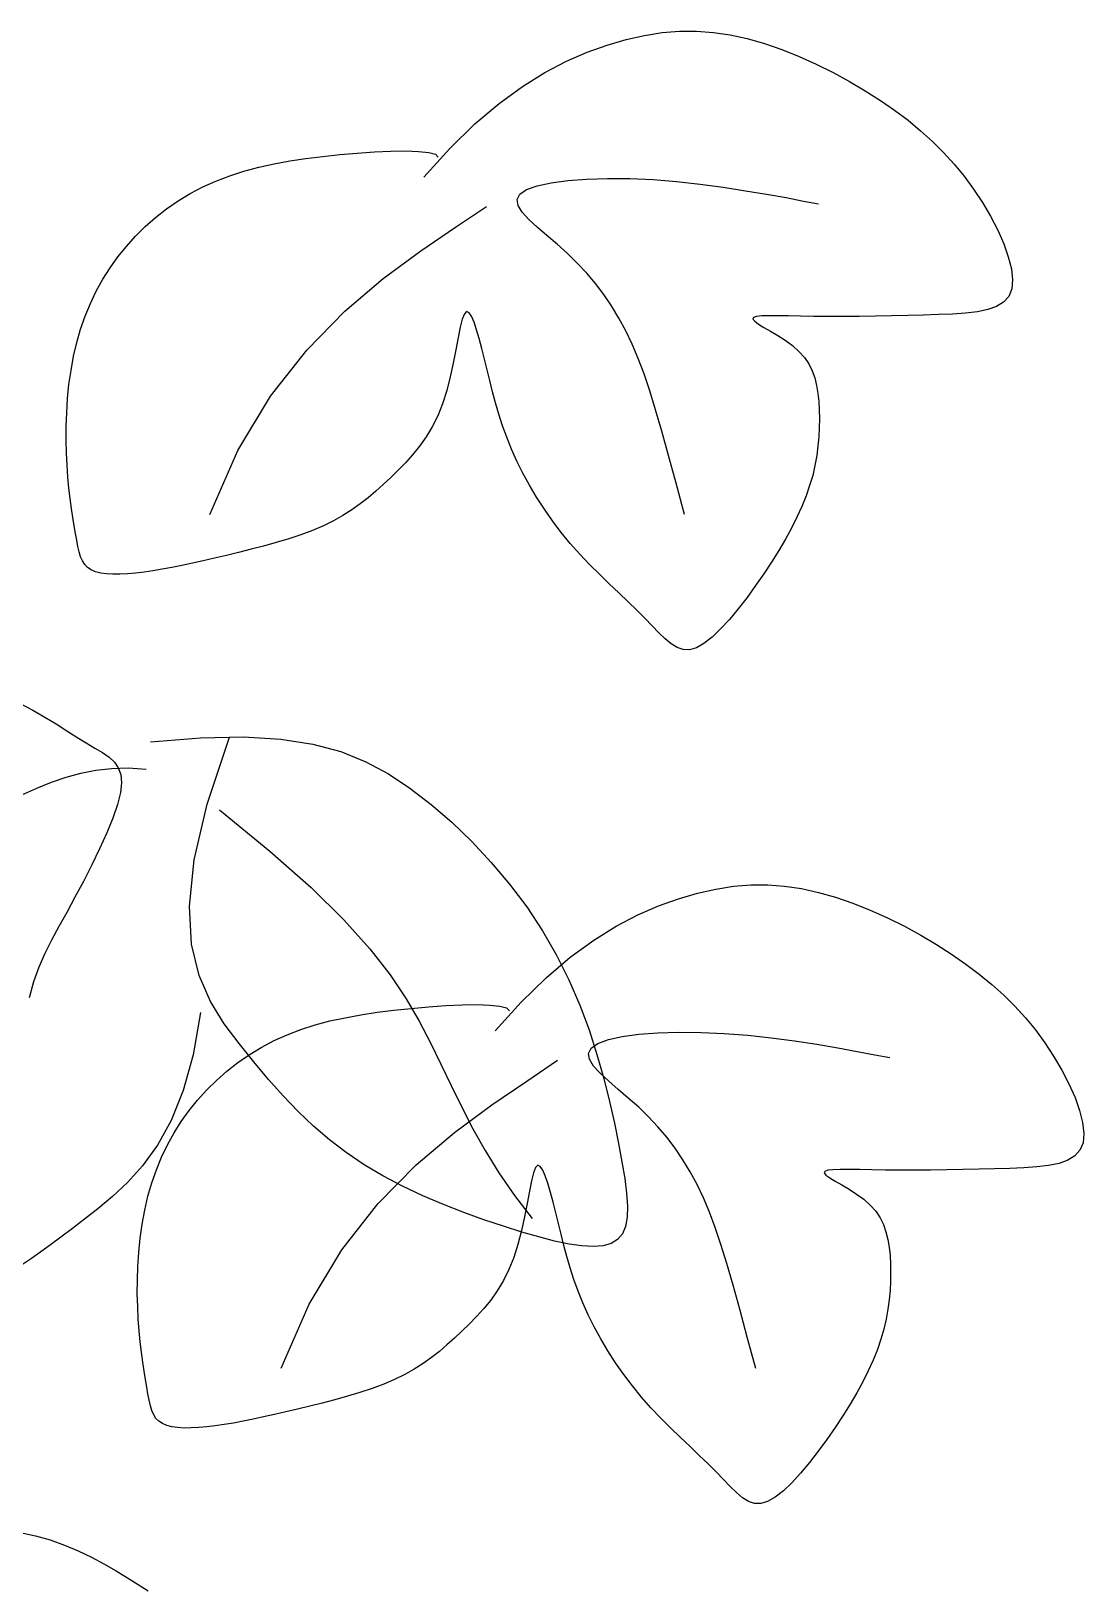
# Model space of a CAD drawing. Extents: x -1568 to -728, y -1287 to -990.
# Drawn here: x -1343.983 to -1342.737, y -1094.131 to -1092.289 of the extents above; entities that cross this region are included whole.
import ezdxf

# ---------------------------------------------------------------- set-up
doc = ezdxf.new("R2010")
doc.units = 0
doc.header["$LTSCALE"] = 5
doc.layers.add('LH', color=94, linetype='CONTINUOUS')
doc.layers.add('尺寸标注', color=2, linetype='CONTINUOUS')

# ---------------------------------------------------------------- blocks, each defined once
blk = doc.blocks.new('15')
at = {"layer": 'LH', "color": 38}
for p, q in [((0.2713, 2.2558), (0.2863, 2.2603)), ((0.2863, 2.2603), (0.3008, 2.2635)), ((0.3008, 2.2635), (0.3148, 2.2657)), ((0.3148, 2.2657), (0.3284, 2.2668)), ((0.3284, 2.2668), (0.3418, 2.2669)), ((0.3418, 2.2669), (0.3551, 2.2659)), ((0.3551, 2.2659), (0.3684, 2.2639)), ((0.3684, 2.2639), (0.3818, 2.261)), ((0.3818, 2.261), (0.3954, 2.2571)), ((0.2393, 2.2432), (0.2556, 2.2502)), ((0.2556, 2.2502), (0.2713, 2.2558)), ((0.3954, 2.2571), (0.409, 2.2524)), ((0.409, 2.2524), (0.4227, 2.2469)), ((0.2222, 2.2343), (0.2393, 2.2432)), ((0.4227, 2.2469), (0.4362, 2.2409)), ((0.4362, 2.2409), (0.4495, 2.2342)), ((0.1861, 2.2099), (0.2045, 2.2233)), ((0.2045, 2.2233), (0.2222, 2.2343)), ((0.4495, 2.2342), (0.4624, 2.2272)), ((0.4624, 2.2272), (0.4749, 2.2198)), ((0.4749, 2.2198), (0.4868, 2.2122)), ((0.4868, 2.2122), (0.498, 2.2045)), ((0.167, 2.1937), (0.1861, 2.2099)), ((0.498, 2.2045), (0.5086, 2.1966)), ((0.1472, 2.1744), (0.167, 2.1937)), ((0.5086, 2.1966), (0.5185, 2.1884)), ((0.5185, 2.1884), (0.5279, 2.18)), ((0.1267, 2.1518), (0.1472, 2.1744)), ((0.5279, 2.18), (0.5367, 2.1712)), ((-0.0034, 2.1595), (0.0086, 2.1622)), ((0.0086, 2.1622), (0.021, 2.1645)), ((0.021, 2.1645), (0.0338, 2.1664)), ((0.0338, 2.1664), (0.047, 2.1681)), ((0.047, 2.1681), (0.0605, 2.1695)), ((0.0605, 2.1695), (0.0742, 2.1707)), ((0.0742, 2.1707), (0.0878, 2.1716)), ((0.0878, 2.1716), (0.1007, 2.1722)), ((0.1007, 2.1722), (0.1125, 2.1724)), ((0.1125, 2.1724), (0.1226, 2.1721)), ((0.1226, 2.1721), (0.1306, 2.1713)), ((0.1306, 2.1713), (0.1359, 2.1698)), ((0.1359, 2.1698), (0.138, 2.1676)), ((0.5367, 2.1712), (0.545, 2.1621)), ((0.545, 2.1621), (0.5529, 2.1525)), ((-0.0372, 2.1487), (-0.0263, 2.1528)), ((-0.0263, 2.1528), (-0.0151, 2.1564)), ((-0.0151, 2.1564), (-0.0034, 2.1595)), ((0.2402, 2.1491), (0.2552, 2.1502)), ((0.2552, 2.1502), (0.2717, 2.1507)), ((0.2717, 2.1507), (0.2893, 2.1506)), ((0.2893, 2.1506), (0.3075, 2.1498)), ((0.3075, 2.1498), (0.326, 2.1483)), ((0.5529, 2.1525), (0.5603, 2.1424)), ((-0.0671, 2.133), (-0.0576, 2.1388)), ((-0.0576, 2.1388), (-0.0476, 2.144)), ((-0.0476, 2.144), (-0.0372, 2.1487)), ((0.2003, 2.1341), (0.2024, 2.1383)), ((0.2024, 2.1383), (0.2078, 2.1419)), ((0.2078, 2.1419), (0.2161, 2.1449)), ((0.2161, 2.1449), (0.2271, 2.1473)), ((0.2271, 2.1473), (0.2402, 2.1491)), ((0.326, 2.1483), (0.3446, 2.1463)), ((0.3446, 2.1463), (0.3628, 2.1438)), ((0.3628, 2.1438), (0.3804, 2.1411)), ((0.3804, 2.1411), (0.397, 2.1383)), ((0.397, 2.1383), (0.4124, 2.1356)), ((0.5603, 2.1424), (0.5673, 2.1318)), ((-0.0848, 2.12), (-0.0762, 2.1267)), ((-0.0762, 2.1267), (-0.0671, 2.133)), ((0.1518, 2.1122), (0.1761, 2.1286)), ((0.2011, 2.1293), (0.2003, 2.1341)), ((0.2043, 2.1241), (0.2011, 2.1293)), ((0.4124, 2.1356), (0.4262, 2.1329)), ((0.4262, 2.1329), (0.4381, 2.1306)), ((0.5673, 2.1318), (0.5737, 2.1209)), ((-0.1007, 2.1052), (-0.093, 2.1128)), ((-0.093, 2.1128), (-0.0848, 2.12)), ((0.2095, 2.1184), (0.2043, 2.1241)), ((0.2161, 2.1122), (0.2095, 2.1184)), ((0.5737, 2.1209), (0.5793, 2.1099)), ((-0.1078, 2.0972), (-0.1007, 2.1052)), ((0.1243, 2.0936), (0.1518, 2.1122)), ((0.2237, 2.1057), (0.2161, 2.1122)), ((0.2319, 2.0988), (0.2237, 2.1057)), ((0.5793, 2.1099), (0.5841, 2.0992)), ((-0.1207, 2.0802), (-0.1145, 2.0889)), ((-0.1145, 2.0889), (-0.1078, 2.0972)), ((0.0948, 2.0718), (0.1243, 2.0936)), ((0.24, 2.0915), (0.2319, 2.0988)), ((0.2478, 2.084), (0.24, 2.0915)), ((0.5841, 2.0992), (0.5877, 2.0889)), ((0.5877, 2.0889), (0.5901, 2.0794)), ((-0.1264, 2.0712), (-0.1207, 2.0802)), ((0.2552, 2.0761), (0.2478, 2.084)), ((0.2621, 2.0679), (0.2552, 2.0761)), ((0.5901, 2.0794), (0.5911, 2.0709)), ((-0.1316, 2.0619), (-0.1264, 2.0712)), ((0.0644, 2.0461), (0.0948, 2.0718)), ((0.2687, 2.0593), (0.2621, 2.0679)), ((0.5904, 2.0636), (0.5881, 2.0577)), ((0.5911, 2.0709), (0.5904, 2.0636)), ((-0.1403, 2.0422), (-0.1362, 2.0522)), ((-0.1362, 2.0522), (-0.1316, 2.0619)), ((0.2748, 2.0502), (0.2687, 2.0593)), ((0.584, 2.0532), (0.5785, 2.0497)), ((0.5881, 2.0577), (0.584, 2.0532)), ((-0.1439, 2.0319), (-0.1403, 2.0422)), ((0.0344, 2.0154), (0.0644, 2.0461)), ((0.1571, 2.0399), (0.1555, 2.0335)), ((0.1588, 2.0441), (0.1571, 2.0399)), ((0.1605, 2.0457), (0.1588, 2.0441)), ((0.1624, 2.0449), (0.1605, 2.0457)), ((0.1643, 2.0421), (0.1624, 2.0449)), ((0.1664, 2.0375), (0.1643, 2.0421)), ((0.2806, 2.0406), (0.2748, 2.0502)), ((0.286, 2.0306), (0.2806, 2.0406)), ((0.3868, 2.041), (0.3863, 2.0398)), ((0.3863, 2.0398), (0.3877, 2.0381)), ((0.3892, 2.0418), (0.3868, 2.041)), ((0.3932, 2.0423), (0.3892, 2.0418)), ((0.3989, 2.0425), (0.3932, 2.0423)), ((0.406, 2.0425), (0.3989, 2.0425)), ((0.4143, 2.0424), (0.406, 2.0425)), ((0.4238, 2.0422), (0.4143, 2.0424)), ((0.4343, 2.042), (0.4238, 2.0422)), ((0.4457, 2.0419), (0.4343, 2.042)), ((0.4577, 2.0419), (0.4457, 2.0419)), ((0.4701, 2.042), (0.4577, 2.0419)), ((0.4829, 2.0422), (0.4701, 2.042)), ((0.4957, 2.0424), (0.4829, 2.0422)), ((0.5084, 2.0427), (0.4957, 2.0424)), ((0.5208, 2.043), (0.5084, 2.0427)), ((0.5326, 2.0434), (0.5208, 2.043)), ((0.5438, 2.0438), (0.5326, 2.0434)), ((0.554, 2.0445), (0.5438, 2.0438)), ((0.5633, 2.0456), (0.554, 2.0445)), ((0.5715, 2.0473), (0.5633, 2.0456)), ((0.5785, 2.0497), (0.5715, 2.0473)), ((-0.147, 2.0213), (-0.1439, 2.0319)), ((0.1555, 2.0335), (0.1538, 2.0253)), ((0.1684, 2.0315), (0.1664, 2.0375)), ((0.1705, 2.0245), (0.1684, 2.0315)), ((0.2911, 2.02), (0.286, 2.0306)), ((0.3877, 2.0381), (0.3907, 2.0359)), ((0.3907, 2.0359), (0.395, 2.0333)), ((0.395, 2.0333), (0.4002, 2.0303)), ((0.4002, 2.0303), (0.4059, 2.0269)), ((0.4059, 2.0269), (0.4118, 2.0231)), ((-0.1495, 2.0105), (-0.147, 2.0213)), ((0.0059, 1.9791), (0.0344, 2.0154)), ((0.152, 2.0157), (0.15, 2.0052)), ((0.1538, 2.0253), (0.152, 2.0157)), ((0.1726, 2.0166), (0.1705, 2.0245)), ((0.1747, 2.0083), (0.1726, 2.0166)), ((0.2958, 2.0088), (0.2911, 2.02)), ((0.4118, 2.0231), (0.4175, 2.0189)), ((0.4175, 2.0189), (0.4226, 2.0144)), ((0.4226, 2.0144), (0.4269, 2.0096)), ((-0.1515, 1.9994), (-0.1495, 2.0105)), ((0.15, 2.0052), (0.1476, 1.9943)), ((0.1768, 1.9999), (0.1747, 2.0083)), ((0.3004, 1.9967), (0.2958, 2.0088)), ((0.4269, 2.0096), (0.4303, 2.0045)), ((0.4303, 2.0045), (0.433, 1.999)), ((-0.1531, 1.9882), (-0.1515, 1.9994)), ((0.1476, 1.9943), (0.1448, 1.9835)), ((0.1788, 1.9913), (0.1768, 1.9999)), ((0.181, 1.9826), (0.1788, 1.9913)), ((0.3049, 1.9833), (0.3004, 1.9967)), ((0.433, 1.999), (0.435, 1.9934)), ((0.435, 1.9934), (0.4365, 1.9874)), ((-0.1542, 1.9771), (-0.1531, 1.9882)), ((-0.02, 1.9361), (0.0059, 1.9791)), ((0.1448, 1.9835), (0.1416, 1.9731)), ((0.1834, 1.9738), (0.181, 1.9826)), ((0.3095, 1.9683), (0.3049, 1.9833)), ((0.4365, 1.9874), (0.4375, 1.9812)), ((0.4375, 1.9812), (0.4382, 1.9748)), ((-0.1553, 1.9551), (-0.1549, 1.966)), ((-0.1549, 1.966), (-0.1542, 1.9771)), ((0.1416, 1.9731), (0.1377, 1.9635)), ((0.186, 1.9649), (0.1834, 1.9738)), ((0.3144, 1.9514), (0.3095, 1.9683)), ((0.4382, 1.9748), (0.4385, 1.9682)), ((0.4385, 1.9682), (0.4387, 1.9613)), ((-0.1553, 1.9445), (-0.1553, 1.9551)), ((0.1333, 1.9548), (0.1285, 1.9469)), ((0.1377, 1.9635), (0.1333, 1.9548)), ((0.1889, 1.9558), (0.186, 1.9649)), ((0.1922, 1.9467), (0.1889, 1.9558)), ((0.4386, 1.9543), (0.4383, 1.9471)), ((0.4387, 1.9613), (0.4386, 1.9543)), ((-0.1551, 1.9343), (-0.1553, 1.9445)), ((0.1285, 1.9469), (0.1233, 1.9396)), ((0.1959, 1.9373), (0.1922, 1.9467)), ((0.3198, 1.9322), (0.3144, 1.9514)), ((0.4383, 1.9471), (0.4376, 1.9398)), ((-0.1546, 1.9246), (-0.1551, 1.9343)), ((-0.042, 1.8857), (-0.02, 1.9361)), ((0.1179, 1.9328), (0.1122, 1.9265)), ((0.1233, 1.9396), (0.1179, 1.9328)), ((0.2002, 1.9279), (0.1959, 1.9373)), ((0.3257, 1.9104), (0.3198, 1.9322)), ((0.4366, 1.9322), (0.4352, 1.9245)), ((0.4376, 1.9398), (0.4366, 1.9322)), ((-0.1539, 1.9153), (-0.1546, 1.9246)), ((0.1064, 1.9206), (0.1006, 1.9149)), ((0.1122, 1.9265), (0.1064, 1.9206)), ((0.2049, 1.9184), (0.2002, 1.9279)), ((0.2101, 1.9089), (0.2049, 1.9184)), ((0.4334, 1.9166), (0.431, 1.9086)), ((0.4352, 1.9245), (0.4334, 1.9166)), ((-0.1531, 1.9066), (-0.1539, 1.9153)), ((-0.1521, 1.8983), (-0.1531, 1.9066)), ((0.0888, 1.9041), (0.0828, 1.899)), ((0.0947, 1.9094), (0.0888, 1.9041)), ((0.1006, 1.9149), (0.0947, 1.9094)), ((0.2157, 1.8994), (0.2101, 1.9089)), ((0.3323, 1.8857), (0.3257, 1.9104)), ((0.431, 1.9086), (0.4282, 1.9005)), ((-0.1511, 1.8906), (-0.1521, 1.8983)), ((0.0765, 1.8941), (0.07, 1.8895)), ((0.0828, 1.899), (0.0765, 1.8941)), ((0.2218, 1.89), (0.2157, 1.8994)), ((0.4249, 1.8922), (0.421, 1.8837)), ((0.4282, 1.9005), (0.4249, 1.8922)), ((-0.15, 1.8835), (-0.1511, 1.8906)), ((-0.149, 1.8769), (-0.15, 1.8835)), ((0.0555, 1.8808), (0.0475, 1.8769)), ((0.063, 1.885), (0.0555, 1.8808)), ((0.07, 1.8895), (0.063, 1.885)), ((0.2282, 1.8807), (0.2218, 1.89)), ((0.2351, 1.8717), (0.2282, 1.8807)), ((0.421, 1.8837), (0.4167, 1.8751)), ((-0.148, 1.8709), (-0.149, 1.8769)), ((-0.147, 1.8654), (-0.148, 1.8709)), ((0.0297, 1.8698), (0.0202, 1.8666)), ((0.0389, 1.8732), (0.0297, 1.8698)), ((0.0475, 1.8769), (0.0389, 1.8732)), ((0.2422, 1.863), (0.2351, 1.8717)), ((0.4167, 1.8751), (0.4119, 1.8664)), ((-0.1461, 1.8605), (-0.147, 1.8654)), ((-0.1451, 1.8562), (-0.1461, 1.8605)), ((-0.1439, 1.8524), (-0.1451, 1.8562)), ((-0.0194, 1.8558), (-0.029, 1.8535)), ((-0.0095, 1.8583), (-0.0194, 1.8558)), ((0.0004, 1.8609), (-0.0095, 1.8583)), ((0.0104, 1.8637), (0.0004, 1.8609)), ((0.0202, 1.8666), (0.0104, 1.8637)), ((0.2497, 1.8545), (0.2422, 1.863)), ((0.4067, 1.8574), (0.401, 1.8483)), ((0.4119, 1.8664), (0.4067, 1.8574)), ((-0.1425, 1.8491), (-0.1439, 1.8524)), ((-0.1406, 1.8463), (-0.1425, 1.8491)), ((-0.1384, 1.844), (-0.1406, 1.8463)), ((-0.1355, 1.8421), (-0.1384, 1.844)), ((-0.0796, 1.8426), (-0.0869, 1.8414)), ((-0.072, 1.844), (-0.0796, 1.8426)), ((-0.0641, 1.8456), (-0.072, 1.844)), ((-0.0558, 1.8474), (-0.0641, 1.8456)), ((-0.0472, 1.8493), (-0.0558, 1.8474)), ((-0.0383, 1.8514), (-0.0472, 1.8493)), ((-0.029, 1.8535), (-0.0383, 1.8514)), ((0.2574, 1.8464), (0.2497, 1.8545)), ((0.2652, 1.8386), (0.2574, 1.8464)), ((0.401, 1.8483), (0.3949, 1.8391)), ((-0.1321, 1.8406), (-0.1355, 1.8421)), ((-0.1281, 1.8396), (-0.1321, 1.8406)), ((-0.1235, 1.8389), (-0.1281, 1.8396)), ((-0.1184, 1.8386), (-0.1235, 1.8389)), ((-0.1129, 1.8386), (-0.1184, 1.8386)), ((-0.1069, 1.8389), (-0.1129, 1.8386)), ((-0.1005, 1.8395), (-0.1069, 1.8389)), ((-0.0939, 1.8403), (-0.1005, 1.8395)), ((-0.0869, 1.8414), (-0.0939, 1.8403)), ((0.2729, 1.8311), (0.2652, 1.8386)), ((0.2805, 1.8239), (0.2729, 1.8311)), ((0.3949, 1.8391), (0.3884, 1.8297)), ((0.2878, 1.817), (0.2805, 1.8239)), ((0.3817, 1.8203), (0.3747, 1.8114)), ((0.3884, 1.8297), (0.3817, 1.8203)), ((0.2947, 1.8104), (0.2878, 1.817)), ((0.3011, 1.8041), (0.2947, 1.8104)), ((0.3747, 1.8114), (0.3677, 1.803)), ((0.3069, 1.7981), (0.3011, 1.8041)), ((0.3121, 1.7925), (0.3069, 1.7981)), ((0.3608, 1.7955), (0.3541, 1.7891)), ((0.3677, 1.803), (0.3608, 1.7955)), ((0.3171, 1.7877), (0.3121, 1.7925)), ((0.3218, 1.7837), (0.3171, 1.7877)), ((0.3265, 1.7808), (0.3218, 1.7837)), ((0.3477, 1.784), (0.3418, 1.7806)), ((0.3541, 1.7891), (0.3477, 1.784)), ((0.3313, 1.7792), (0.3265, 1.7808)), ((0.3363, 1.7791), (0.3313, 1.7792)), ((0.3418, 1.7806), (0.3363, 1.7791)), ((-0.1916, 1.7368), (-0.1817, 1.7315)), ((-0.1817, 1.7315), (-0.1722, 1.726)), ((-0.1722, 1.726), (-0.1632, 1.7206)), ((-0.1632, 1.7206), (-0.1547, 1.7152)), ((-0.1547, 1.7152), (-0.1468, 1.7102)), ((-0.1468, 1.7102), (-0.1395, 1.7057)), ((-0.0889, 1.7066), (-0.0494, 1.7098)), ((-0.0494, 1.7098), (-0.0154, 1.7104)), ((-0.0442, 1.6574), (-0.0265, 1.7101)), ((-0.0154, 1.7104), (0.0139, 1.7087)), ((0.0139, 1.7087), (0.0392, 1.7048)), ((-0.1395, 1.7057), (-0.1327, 1.7016)), ((-0.1327, 1.7016), (-0.1267, 1.698)), ((-0.1267, 1.698), (-0.1215, 1.6943)), ((0.0392, 1.7048), (0.0613, 1.6988)), ((0.0613, 1.6988), (0.0809, 1.6908)), ((-0.1438, 1.6818), (-0.1319, 1.6842)), ((-0.1319, 1.6842), (-0.1195, 1.6856)), ((-0.1215, 1.6943), (-0.1173, 1.6904)), ((-0.1195, 1.6856), (-0.1064, 1.6859)), ((-0.1173, 1.6904), (-0.1142, 1.6859)), ((-0.1142, 1.6859), (-0.1122, 1.6807)), ((-0.1064, 1.6859), (-0.0923, 1.685)), ((0.0809, 1.6908), (0.0988, 1.6812)), ((-0.1784, 1.67), (-0.1668, 1.6746)), ((-0.1668, 1.6746), (-0.1553, 1.6786)), ((-0.1553, 1.6786), (-0.1438, 1.6818)), ((-0.1116, 1.6743), (-0.1125, 1.6665)), ((-0.1122, 1.6807), (-0.1116, 1.6743)), ((0.0988, 1.6812), (0.1158, 1.6699)), ((-0.1903, 1.6648), (-0.1784, 1.67)), ((-0.1125, 1.6665), (-0.1149, 1.6571)), ((0.1158, 1.6699), (0.1325, 1.6571)), ((-0.1186, 1.6464), (-0.1233, 1.6347)), ((-0.1149, 1.6571), (-0.1186, 1.6464)), ((-0.0543, 1.6134), (-0.0442, 1.6574)), ((-0.0344, 1.6528), (0.0054, 1.6203)), ((0.1325, 1.6571), (0.1488, 1.6431)), ((-0.1233, 1.6347), (-0.129, 1.6222)), ((0.1488, 1.6431), (0.1647, 1.6278)), ((-0.129, 1.6222), (-0.1352, 1.6094)), ((0.1647, 1.6278), (0.1799, 1.6115)), ((-0.1352, 1.6094), (-0.1417, 1.5965)), ((-0.058, 1.5769), (-0.0543, 1.6134)), ((0.0054, 1.6203), (0.0378, 1.5916)), ((0.1799, 1.6115), (0.1944, 1.5943)), ((-0.1417, 1.5965), (-0.1484, 1.584)), ((0.0378, 1.5916), (0.0637, 1.5661)), ((0.1944, 1.5943), (0.2079, 1.5763)), ((0.3275, 1.5827), (0.3425, 1.5871)), ((0.3425, 1.5871), (0.357, 1.5904)), ((0.357, 1.5904), (0.371, 1.5926)), ((0.371, 1.5926), (0.3846, 1.5937)), ((0.3846, 1.5937), (0.398, 1.5937)), ((0.398, 1.5937), (0.4113, 1.5927)), ((0.4113, 1.5927), (0.4246, 1.5908)), ((0.4246, 1.5908), (0.438, 1.5878)), ((0.438, 1.5878), (0.4515, 1.584)), ((-0.1484, 1.584), (-0.1549, 1.572)), ((-0.0564, 1.5469), (-0.058, 1.5769)), ((0.2079, 1.5763), (0.2203, 1.5576)), ((0.2954, 1.57), (0.3118, 1.5771)), ((0.3118, 1.5771), (0.3275, 1.5827)), ((0.4515, 1.584), (0.4652, 1.5792)), ((0.4652, 1.5792), (0.4788, 1.5738)), ((0.4788, 1.5738), (0.4924, 1.5677)), ((-0.1611, 1.5608), (-0.1668, 1.5502)), ((-0.1549, 1.572), (-0.1611, 1.5608)), ((0.0637, 1.5661), (0.0842, 1.5434)), ((0.2607, 1.5501), (0.2784, 1.5611)), ((0.2784, 1.5611), (0.2954, 1.57)), ((0.4924, 1.5677), (0.5057, 1.5611)), ((0.5057, 1.5611), (0.5186, 1.554)), ((-0.1668, 1.5502), (-0.1721, 1.5397)), ((0.2203, 1.5576), (0.2314, 1.5384)), ((0.2422, 1.5367), (0.2607, 1.5501)), ((0.5186, 1.554), (0.5311, 1.5466)), ((-0.1721, 1.5397), (-0.1768, 1.5289)), ((-0.0505, 1.5222), (-0.0564, 1.5469)), ((0.0842, 1.5434), (0.1003, 1.5229)), ((0.2231, 1.5205), (0.2422, 1.5367)), ((0.2314, 1.5384), (0.2412, 1.5188)), ((0.5311, 1.5466), (0.5429, 1.539)), ((0.5429, 1.539), (0.5542, 1.5313)), ((-0.1768, 1.5289), (-0.181, 1.5174)), ((0.5542, 1.5313), (0.5647, 1.5234)), ((0.5647, 1.5234), (0.5747, 1.5153)), ((-0.181, 1.5174), (-0.1845, 1.5047)), ((-0.0416, 1.5017), (-0.0505, 1.5222)), ((0.1003, 1.5229), (0.1129, 1.504)), ((0.2034, 1.5013), (0.2231, 1.5205)), ((0.2412, 1.5188), (0.2497, 1.499)), ((0.5747, 1.5153), (0.5841, 1.5068)), ((-0.0307, 1.4842), (-0.0416, 1.5017)), ((0.1129, 1.504), (0.1232, 1.4863)), ((0.1304, 1.4975), (0.144, 1.4985)), ((0.144, 1.4985), (0.1569, 1.4991)), ((0.1569, 1.4991), (0.1687, 1.4993)), ((0.1687, 1.4993), (0.1788, 1.499)), ((0.1788, 1.499), (0.1867, 1.4981)), ((0.1829, 1.4786), (0.2034, 1.5013)), ((0.2497, 1.499), (0.2571, 1.4793)), ((0.5841, 1.5068), (0.5929, 1.4981)), ((-0.0495, 1.493), (-0.0552, 1.4596)), ((0.0411, 1.4833), (0.0527, 1.4864)), ((0.0527, 1.4864), (0.0648, 1.489)), ((0.0648, 1.489), (0.0772, 1.4913)), ((0.0772, 1.4913), (0.09, 1.4933)), ((0.09, 1.4933), (0.1032, 1.4949)), ((0.1032, 1.4949), (0.1167, 1.4963)), ((0.1167, 1.4963), (0.1304, 1.4975)), ((0.1232, 1.4863), (0.132, 1.4693)), ((0.1867, 1.4981), (0.192, 1.4967)), ((0.192, 1.4967), (0.1942, 1.4945)), ((0.5929, 1.4981), (0.6012, 1.4889)), ((0.6012, 1.4889), (0.6091, 1.4793)), ((-0.0189, 1.4687), (-0.0307, 1.4842)), ((0.0086, 1.4709), (0.019, 1.4756)), ((0.019, 1.4756), (0.0298, 1.4797)), ((0.0298, 1.4797), (0.0411, 1.4833)), ((0.2571, 1.4793), (0.2633, 1.4599)), ((0.2723, 1.4717), (0.2832, 1.4741)), ((0.2832, 1.4741), (0.2964, 1.4759)), ((0.2964, 1.4759), (0.3114, 1.4771)), ((0.3114, 1.4771), (0.3279, 1.4776)), ((0.3279, 1.4776), (0.3454, 1.4774)), ((0.3454, 1.4774), (0.3637, 1.4766)), ((0.3637, 1.4766), (0.3822, 1.4751)), ((0.3822, 1.4751), (0.4008, 1.4731)), ((0.6091, 1.4793), (0.6165, 1.4692)), ((-0.0072, 1.4541), (-0.0189, 1.4687)), ((-0.0109, 1.4598), (-0.0014, 1.4656)), ((-0.0014, 1.4656), (0.0086, 1.4709)), ((0.132, 1.4693), (0.1402, 1.4524)), ((0.2565, 1.4609), (0.2586, 1.4651)), ((0.2586, 1.4651), (0.264, 1.4687)), ((0.264, 1.4687), (0.2723, 1.4717)), ((0.4008, 1.4731), (0.419, 1.4707)), ((0.419, 1.4707), (0.4366, 1.468)), ((0.4366, 1.468), (0.4532, 1.4652)), ((0.4532, 1.4652), (0.4686, 1.4624)), ((0.4686, 1.4624), (0.4824, 1.4598)), ((0.6165, 1.4692), (0.6234, 1.4586)), ((-0.0552, 1.4596), (-0.063, 1.4315)), ((-0.0287, 1.4468), (-0.02, 1.4536)), ((-0.02, 1.4536), (-0.0109, 1.4598)), ((0.0043, 1.4404), (-0.0072, 1.4541)), ((0.1402, 1.4524), (0.1484, 1.4355)), ((0.2079, 1.439), (0.2322, 1.4554)), ((0.2573, 1.4562), (0.2565, 1.4609)), ((0.2605, 1.4509), (0.2573, 1.4562)), ((0.2657, 1.4452), (0.2605, 1.4509)), ((0.2633, 1.4599), (0.2687, 1.441)), ((0.4824, 1.4598), (0.4943, 1.4575)), ((0.6234, 1.4586), (0.6299, 1.4477)), ((-0.0445, 1.432), (-0.0368, 1.4396)), ((-0.0368, 1.4396), (-0.0287, 1.4468)), ((0.0159, 1.4274), (0.0043, 1.4404)), ((0.1805, 1.4204), (0.2079, 1.439)), ((0.2723, 1.4391), (0.2657, 1.4452)), ((0.2687, 1.441), (0.2732, 1.4229)), ((0.2799, 1.4325), (0.2723, 1.4391)), ((0.6299, 1.4477), (0.6355, 1.4368)), ((-0.063, 1.4315), (-0.0726, 1.4079)), ((-0.0517, 1.4241), (-0.0445, 1.432)), ((0.0277, 1.4151), (0.0159, 1.4274)), ((0.1484, 1.4355), (0.1567, 1.4185)), ((0.288, 1.4256), (0.2799, 1.4325)), ((0.2962, 1.4184), (0.288, 1.4256)), ((0.6355, 1.4368), (0.6403, 1.426)), ((0.6403, 1.426), (0.6439, 1.4158)), ((-0.0645, 1.4071), (-0.0584, 1.4157)), ((-0.0584, 1.4157), (-0.0517, 1.4241)), ((0.0398, 1.4036), (0.0277, 1.4151)), ((0.151, 1.3986), (0.1805, 1.4204)), ((0.1567, 1.4185), (0.1655, 1.4015)), ((0.2732, 1.4229), (0.277, 1.4058)), ((0.304, 1.4108), (0.2962, 1.4184)), ((0.6439, 1.4158), (0.6463, 1.4063)), ((-0.0726, 1.4079), (-0.0834, 1.3884)), ((-0.0702, 1.3981), (-0.0645, 1.4071)), ((0.0524, 1.3927), (0.0398, 1.4036)), ((0.1655, 1.4015), (0.1752, 1.3842)), ((0.277, 1.4058), (0.2803, 1.3899)), ((0.3114, 1.403), (0.304, 1.4108)), ((0.3183, 1.3947), (0.3114, 1.403)), ((0.6463, 1.4063), (0.6473, 1.3977)), ((-0.0834, 1.3884), (-0.095, 1.3723)), ((-0.08, 1.379), (-0.0754, 1.3887)), ((-0.0754, 1.3887), (-0.0702, 1.3981)), ((0.0656, 1.3826), (0.0524, 1.3927)), ((0.1206, 1.3729), (0.151, 1.3986)), ((0.2803, 1.3899), (0.283, 1.3754)), ((0.3249, 1.3861), (0.3183, 1.3947)), ((0.6466, 1.3904), (0.6442, 1.3845)), ((0.6473, 1.3977), (0.6466, 1.3904)), ((-0.0842, 1.3691), (-0.08, 1.379)), ((0.0796, 1.3731), (0.0656, 1.3826)), ((0.1752, 1.3842), (0.186, 1.3667)), ((0.331, 1.377), (0.3249, 1.3861)), ((0.3368, 1.3675), (0.331, 1.377)), ((0.6346, 1.3766), (0.6277, 1.3741)), ((0.6402, 1.38), (0.6346, 1.3766)), ((0.6442, 1.3845), (0.6402, 1.38)), ((-0.095, 1.3723), (-0.107, 1.359)), ((-0.0878, 1.3588), (-0.0842, 1.3691)), ((0.0945, 1.3643), (0.0796, 1.3731)), ((0.0906, 1.3423), (0.1206, 1.3729)), ((0.11, 1.3561), (0.0945, 1.3643)), ((0.186, 1.3667), (0.1982, 1.3489)), ((0.2133, 1.3668), (0.2117, 1.3603)), ((0.2149, 1.371), (0.2133, 1.3668)), ((0.2167, 1.3726), (0.2149, 1.371)), ((0.2186, 1.3718), (0.2167, 1.3726)), ((0.2205, 1.3689), (0.2186, 1.3718)), ((0.2225, 1.3644), (0.2205, 1.3689)), ((0.2246, 1.3584), (0.2225, 1.3644)), ((0.283, 1.3754), (0.2852, 1.3623)), ((0.3422, 1.3574), (0.3368, 1.3675)), ((0.443, 1.3678), (0.4425, 1.3666)), ((0.4425, 1.3666), (0.4439, 1.3649)), ((0.4453, 1.3687), (0.443, 1.3678)), ((0.4439, 1.3649), (0.4469, 1.3628)), ((0.4494, 1.3691), (0.4453, 1.3687)), ((0.4551, 1.3693), (0.4494, 1.3691)), ((0.4621, 1.3693), (0.4551, 1.3693)), ((0.4705, 1.3692), (0.4621, 1.3693)), ((0.48, 1.369), (0.4705, 1.3692)), ((0.4905, 1.3689), (0.48, 1.369)), ((0.5018, 1.3688), (0.4905, 1.3689)), ((0.5138, 1.3688), (0.5018, 1.3688)), ((0.5263, 1.3689), (0.5138, 1.3688)), ((0.5391, 1.369), (0.5263, 1.3689)), ((0.5519, 1.3692), (0.5391, 1.369)), ((0.5646, 1.3695), (0.5519, 1.3692)), ((0.5769, 1.3698), (0.5646, 1.3695)), ((0.5888, 1.3702), (0.5769, 1.3698)), ((0.5999, 1.3707), (0.5888, 1.3702)), ((0.6102, 1.3714), (0.5999, 1.3707)), ((0.6195, 1.3724), (0.6102, 1.3714)), ((0.6277, 1.3741), (0.6195, 1.3724)), ((-0.107, 1.359), (-0.1189, 1.3479)), ((-0.0908, 1.3482), (-0.0878, 1.3588)), ((0.126, 1.3485), (0.11, 1.3561)), ((0.21, 1.3521), (0.2082, 1.3425)), ((0.2117, 1.3603), (0.21, 1.3521)), ((0.2267, 1.3513), (0.2246, 1.3584)), ((0.2288, 1.3435), (0.2267, 1.3513)), ((0.2852, 1.3623), (0.2866, 1.3507)), ((0.3473, 1.3469), (0.3422, 1.3574)), ((0.4469, 1.3628), (0.4512, 1.3602)), ((0.4512, 1.3602), (0.4564, 1.3572)), ((0.4564, 1.3572), (0.4621, 1.3537)), ((0.4621, 1.3537), (0.468, 1.3499)), ((-0.1189, 1.3479), (-0.1303, 1.3384)), ((-0.0933, 1.3373), (-0.0908, 1.3482)), ((0.0621, 1.3059), (0.0906, 1.3423)), ((0.1422, 1.3416), (0.126, 1.3485)), ((0.1583, 1.3353), (0.1422, 1.3416)), ((0.1982, 1.3489), (0.2121, 1.3307)), ((0.2082, 1.3425), (0.2062, 1.3321)), ((0.2309, 1.3352), (0.2288, 1.3435)), ((0.2866, 1.3507), (0.2873, 1.3405)), ((0.2873, 1.3405), (0.2871, 1.3318)), ((0.352, 1.3356), (0.3473, 1.3469)), ((0.468, 1.3499), (0.4737, 1.3458)), ((0.4737, 1.3458), (0.4788, 1.3413)), ((0.4788, 1.3413), (0.4831, 1.3364)), ((-0.1408, 1.3301), (-0.1504, 1.3227)), ((-0.1303, 1.3384), (-0.1408, 1.3301)), ((-0.0954, 1.3262), (-0.0933, 1.3373)), ((0.1742, 1.3296), (0.1583, 1.3353)), ((0.1895, 1.3245), (0.1742, 1.3296)), ((0.2062, 1.3321), (0.2038, 1.3212)), ((0.2329, 1.3267), (0.2309, 1.3352)), ((0.235, 1.3182), (0.2329, 1.3267)), ((0.2871, 1.3318), (0.2858, 1.3244)), ((0.3565, 1.3235), (0.352, 1.3356)), ((0.4831, 1.3364), (0.4865, 1.3313)), ((0.4865, 1.3313), (0.4892, 1.3259)), ((-0.1594, 1.316), (-0.1676, 1.31)), ((-0.1504, 1.3227), (-0.1594, 1.316)), ((-0.098, 1.3039), (-0.0969, 1.3151)), ((-0.0969, 1.3151), (-0.0954, 1.3262)), ((0.204, 1.32), (0.1895, 1.3245)), ((0.2038, 1.3212), (0.201, 1.3103)), ((0.2175, 1.3161), (0.204, 1.32)), ((0.2299, 1.3129), (0.2175, 1.3161)), ((0.2372, 1.3095), (0.235, 1.3182)), ((0.2833, 1.3185), (0.2796, 1.314)), ((0.2858, 1.3244), (0.2833, 1.3185)), ((0.3611, 1.3101), (0.3565, 1.3235)), ((0.4892, 1.3259), (0.4912, 1.3202)), ((0.4912, 1.3202), (0.4927, 1.3142)), ((0.4927, 1.3142), (0.4937, 1.308)), ((-0.1754, 1.3044), (-0.1827, 1.2992)), ((-0.1676, 1.31), (-0.1754, 1.3044)), ((-0.0988, 1.2929), (-0.098, 1.3039)), ((0.0362, 1.263), (0.0621, 1.3059)), ((0.201, 1.3103), (0.1977, 1.2999)), ((0.2413, 1.3105), (0.2299, 1.3129)), ((0.2396, 1.3007), (0.2372, 1.3095)), ((0.2514, 1.309), (0.2413, 1.3105)), ((0.2604, 1.3085), (0.2514, 1.309)), ((0.2681, 1.3091), (0.2604, 1.3085)), ((0.2745, 1.3109), (0.2681, 1.3091)), ((0.2796, 1.314), (0.2745, 1.3109)), ((0.3657, 1.2952), (0.3611, 1.3101)), ((0.4937, 1.308), (0.4944, 1.3016)), ((-0.1827, 1.2992), (-0.1898, 1.2943)), ((-0.0991, 1.282), (-0.0988, 1.2929)), ((0.1939, 1.2904), (0.1895, 1.2817)), ((0.1977, 1.2999), (0.1939, 1.2904)), ((0.2422, 1.2917), (0.2396, 1.3007)), ((0.2451, 1.2827), (0.2422, 1.2917)), ((0.3706, 1.2782), (0.3657, 1.2952)), ((0.4944, 1.3016), (0.4947, 1.295)), ((0.4947, 1.295), (0.4949, 1.2882)), ((-0.0992, 1.2714), (-0.0991, 1.282)), ((0.1895, 1.2817), (0.1847, 1.2737)), ((0.2484, 1.2735), (0.2451, 1.2827)), ((0.3759, 1.2591), (0.3706, 1.2782)), ((0.4948, 1.2812), (0.4945, 1.274)), ((0.4949, 1.2882), (0.4948, 1.2812)), ((-0.0989, 1.2612), (-0.0992, 1.2714)), ((0.1795, 1.2664), (0.1741, 1.2597)), ((0.1847, 1.2737), (0.1795, 1.2664)), ((0.2521, 1.2642), (0.2484, 1.2735)), ((0.4938, 1.2666), (0.4928, 1.2591)), ((0.4945, 1.274), (0.4938, 1.2666)), ((-0.0985, 1.2514), (-0.0989, 1.2612)), ((0.0142, 1.2126), (0.0362, 1.263)), ((0.1684, 1.2534), (0.1626, 1.2474)), ((0.1741, 1.2597), (0.1684, 1.2534)), ((0.2563, 1.2547), (0.2521, 1.2642)), ((0.2611, 1.2452), (0.2563, 1.2547)), ((0.3818, 1.2372), (0.3759, 1.2591)), ((0.4928, 1.2591), (0.4914, 1.2513)), ((-0.0978, 1.2422), (-0.0985, 1.2514)), ((-0.0969, 1.2334), (-0.0978, 1.2422)), ((0.1568, 1.2418), (0.1509, 1.2363)), ((0.1626, 1.2474), (0.1568, 1.2418)), ((0.2663, 1.2357), (0.2611, 1.2452)), ((0.4895, 1.2435), (0.4872, 1.2355)), ((0.4914, 1.2513), (0.4895, 1.2435)), ((-0.096, 1.2252), (-0.0969, 1.2334)), ((0.145, 1.231), (0.139, 1.2259)), ((0.1509, 1.2363), (0.145, 1.231)), ((0.2719, 1.2262), (0.2663, 1.2357)), ((0.3885, 1.2125), (0.3818, 1.2372)), ((0.4872, 1.2355), (0.4844, 1.2273)), ((-0.0949, 1.2175), (-0.096, 1.2252)), ((-0.0939, 1.2103), (-0.0949, 1.2175)), ((0.1261, 1.2163), (0.1191, 1.2119)), ((0.1327, 1.221), (0.1261, 1.2163)), ((0.139, 1.2259), (0.1327, 1.221)), ((0.278, 1.2168), (0.2719, 1.2262)), ((0.2844, 1.2076), (0.278, 1.2168)), ((0.481, 1.219), (0.4772, 1.2106)), ((0.4844, 1.2273), (0.481, 1.219)), ((-0.0928, 1.2037), (-0.0939, 1.2103)), ((-0.0918, 1.1977), (-0.0928, 1.2037)), ((0.1037, 1.2037), (0.0951, 1.2001)), ((0.1117, 1.2077), (0.1037, 1.2037)), ((0.1191, 1.2119), (0.1117, 1.2077)), ((0.2912, 1.1986), (0.2844, 1.2076)), ((0.4772, 1.2106), (0.4729, 1.202)), ((-0.0909, 1.1923), (-0.0918, 1.1977)), ((-0.0899, 1.1874), (-0.0909, 1.1923)), ((0.0764, 1.1935), (0.0665, 1.1905)), ((0.0859, 1.1966), (0.0764, 1.1935)), ((0.0951, 1.2001), (0.0859, 1.1966)), ((0.2984, 1.1898), (0.2912, 1.1986)), ((0.4681, 1.1932), (0.4629, 1.1843)), ((0.4729, 1.202), (0.4681, 1.1932)), ((-0.0889, 1.183), (-0.0899, 1.1874)), ((-0.0877, 1.1792), (-0.0889, 1.183)), ((-0.0863, 1.1759), (-0.0877, 1.1792)), ((0.0271, 1.1804), (0.0179, 1.1782)), ((0.0368, 1.1827), (0.0271, 1.1804)), ((0.0466, 1.1851), (0.0368, 1.1827)), ((0.0566, 1.1877), (0.0466, 1.1851)), ((0.0665, 1.1905), (0.0566, 1.1877)), ((0.3059, 1.1814), (0.2984, 1.1898)), ((0.3136, 1.1733), (0.3059, 1.1814)), ((0.4629, 1.1843), (0.4572, 1.1752)), ((-0.0845, 1.1731), (-0.0863, 1.1759)), ((-0.0822, 1.1708), (-0.0845, 1.1731)), ((-0.0794, 1.1689), (-0.0822, 1.1708)), ((-0.0759, 1.1675), (-0.0794, 1.1689)), ((-0.0719, 1.1664), (-0.0759, 1.1675)), ((-0.0377, 1.1672), (-0.0444, 1.1664)), ((-0.0307, 1.1682), (-0.0377, 1.1672)), ((-0.0234, 1.1694), (-0.0307, 1.1682)), ((-0.0158, 1.1709), (-0.0234, 1.1694)), ((-0.0079, 1.1725), (-0.0158, 1.1709)), ((0.0004, 1.1742), (-0.0079, 1.1725)), ((0.0089, 1.1761), (0.0004, 1.1742)), ((0.0179, 1.1782), (0.0089, 1.1761)), ((0.3214, 1.1655), (0.3136, 1.1733)), ((0.4572, 1.1752), (0.4511, 1.1659)), ((-0.0673, 1.1658), (-0.0719, 1.1664)), ((-0.0622, 1.1654), (-0.0673, 1.1658)), ((-0.0567, 1.1655), (-0.0622, 1.1654)), ((-0.0507, 1.1658), (-0.0567, 1.1655)), ((-0.0444, 1.1664), (-0.0507, 1.1658)), ((0.3291, 1.158), (0.3214, 1.1655)), ((0.3367, 1.1508), (0.3291, 1.158)), ((0.4446, 1.1565), (0.4378, 1.1472)), ((0.4511, 1.1659), (0.4446, 1.1565)), ((0.344, 1.1439), (0.3367, 1.1508)), ((0.3509, 1.1373), (0.344, 1.1439)), ((0.4378, 1.1472), (0.4309, 1.1382)), ((0.3573, 1.1309), (0.3509, 1.1373)), ((0.363, 1.1249), (0.3573, 1.1309)), ((0.4309, 1.1382), (0.4239, 1.1298)), ((0.3683, 1.1194), (0.363, 1.1249)), ((0.3732, 1.1145), (0.3683, 1.1194)), ((0.417, 1.1223), (0.4103, 1.1159)), ((0.4239, 1.1298), (0.417, 1.1223)), ((0.378, 1.1105), (0.3732, 1.1145)), ((0.3827, 1.1076), (0.378, 1.1105)), ((0.3874, 1.106), (0.3827, 1.1076)), ((0.3925, 1.1059), (0.3874, 1.106)), ((0.3979, 1.1075), (0.3925, 1.1059)), ((0.4039, 1.1109), (0.3979, 1.1075)), ((0.4103, 1.1159), (0.4039, 1.1109)), ((-0.1915, 1.083), (-0.1794, 1.0805)), ((-0.1794, 1.0805), (-0.1678, 1.0772)), ((-0.1678, 1.0772), (-0.1566, 1.0732)), ((-0.1566, 1.0732), (-0.1458, 1.0687)), ((-0.1458, 1.0687), (-0.1354, 1.0637)), ((-0.1354, 1.0637), (-0.1255, 1.0583)), ((-0.1255, 1.0583), (-0.116, 1.0529)), ((-0.116, 1.0529), (-0.107, 1.0474)), ((-0.107, 1.0474), (-0.0986, 1.0421)), ((-0.0986, 1.0421), (-0.0906, 1.0371))]:
    blk.add_line(p, q, dxfattribs=at)

msp = doc.modelspace()

# ---------------------------------------------------------------- block references
at = {"layer": '尺寸标注', "color": 3, "xscale": 1.5, "yscale": 1.5, "zscale": 1.5}
msp.add_blockref('15', (-1343.70811, -1095.68898), dxfattribs=at)

doc.saveas('drawing.dxf')
